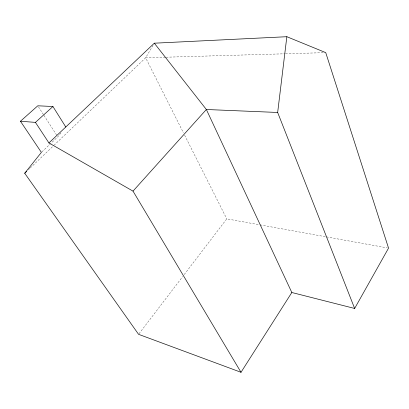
<?xml version="1.0" encoding="UTF-8"?>
<svg xmlns="http://www.w3.org/2000/svg" width="409" height="409" viewBox="0 0 409 409"><rect width="100%" height="100%" fill="white"/><g stroke="black" fill="none" stroke-linecap="round" stroke-linejoin="round"><path stroke-width="0.31" stroke-dasharray="2.04 1.53" d="M153.038 45.358L145.64 57.787L54.249 145.047M138.958 333.816L182.67 276.596M184.219 274.567L226.77 218.866L259.378 224.761M60.967 132.905L57.761 136.846L50.936 143.324M28.4 169.73L29.785 168.406M30.251 167.966L53.789 145.492M41.836 151.959L50.481 143.758M165.435 57.219L145.64 57.787L183.483 132.92M166.074 57.204L284.863 53.794M285.502 53.773L325.094 52.638M260.006 224.873L325.845 236.78M326.474 236.893L387.297 247.885M38.487 106.861L43.645 114.893M43.993 115.43L57.071 135.778M184.628 135.195L226.77 218.866"/><path stroke-width="0.61" d="M291.827 292.507L354.644 308.463L277.665 112.47L286.842 36.708L154.326 43.196L48.937 142.935L35.44 122.383L20.45 121.248L41.381 152.393L24.709 173.252L138.569 334.322L241.008 372.292L291.827 292.507L206.366 109.5L154.326 43.196M354.644 308.463L388.55 248.115L325.733 52.618L286.842 36.708M241.008 372.292L133.012 191.131L206.366 109.5L277.665 112.47M24.709 173.252L26.554 171.494M35.44 122.383L52.93 106.509L65.783 126.995M20.45 121.248L37.797 105.793L52.93 106.509M48.937 142.935L133.012 191.131"/></g></svg>
